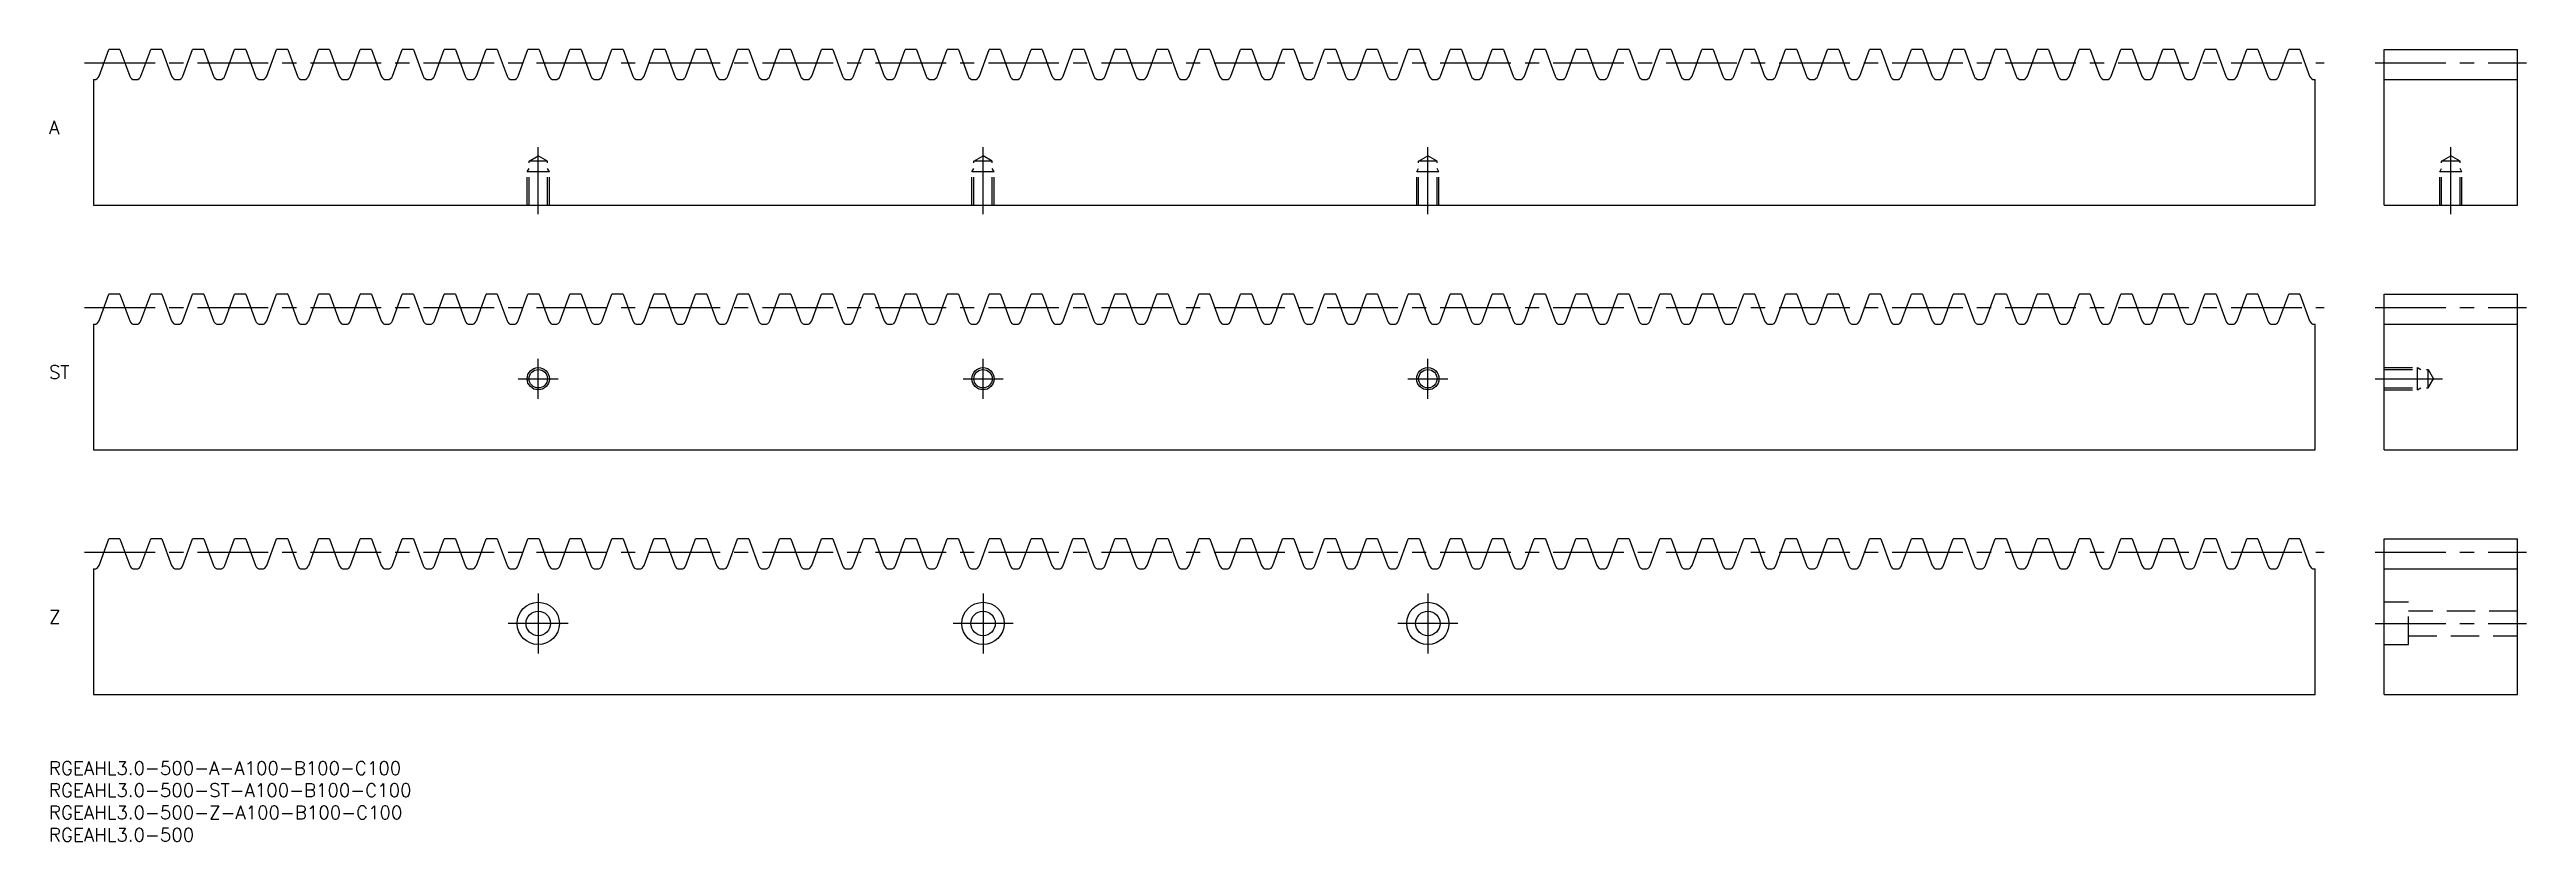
# Model space of a CAD drawing. Extents: x 0 to 557, y -18 to 160.
import ezdxf

# ---------------------------------------------------------------- set-up
doc = ezdxf.new("R2010")
doc.units = 0
doc.header["$LTSCALE"] = 0.5
doc.linetypes.add('CENTER', pattern=[50.8, 31.75, -6.35, 6.35, -6.35])
doc.linetypes.add('DASHED', pattern=[19.05, 12.7, -6.35])
for name, color, linetype in [('MSM_CENTER', 1, 'CENTER'), ('MSM_CONTINUOUS', 7, 'CONTINUOUS'), ('MSM_DASHED', 4, 'DASHED'), ('MSM_NARROW', 5, 'CONTINUOUS'), ('MSM_PART_NUMBER', 7, 'CONTINUOUS')]:
    doc.layers.add(name, color=color, linetype=linetype)
doc.styles.get("Standard").update_dxf_attribs({"font": 'txt.shx', "height": 3, "bigfont": 'bigfont.shx'})

msp = doc.modelspace()

# ---------------------------------------------------------------- linework, layer by layer
at = {"layer": 'MSM_CENTER'}
for p, q in [((8, 157), (511.51, 157)), ((523, 157), (557, 157)), ((110, 123), (110, 138.09)), ((210, 123), (210, 138.09)), ((310, 123), (310, 138.09)), ((540, 123), (540, 138.09)), ((8, 102), (511.51, 102)), ((523, 102), (557, 102)), ((110, 81.5), (110, 90.5)), ((210, 81.5), (210, 90.5)), ((310, 81.5), (310, 90.5)), ((105.5, 86), (114.5, 86)), ((205.5, 86), (214.5, 86)), ((305.5, 86), (314.5, 86)), ((523, 86), (538.09, 86)), ((8, 47), (511.51, 47)), ((523, 47), (557, 47)), ((110, 37.75), (110, 24.25)), ((210, 37.75), (210, 24.25)), ((310, 37.75), (310, 24.25)), ((116.75, 31), (103.25, 31)), ((216.75, 31), (203.25, 31)), ((316.75, 31), (303.25, 31)), ((523, 31), (557, 31))]:
    msp.add_line(p, q, dxfattribs=at)
at = {"layer": 'MSM_CONTINUOUS'}
for p, q in [((11.26, 154), (13.45, 160)), ((15.97, 160), (13.45, 160)), ((15.97, 160), (18.16, 154)), ((20.69, 154), (22.87, 160)), ((25.4, 160), (22.87, 160)), ((25.4, 160), (27.58, 154)), ((30.11, 154), (32.3, 160)), ((34.82, 160), (32.3, 160)), ((34.82, 160), (37.01, 154)), ((39.54, 154), (41.72, 160)), ((44.25, 160), (41.72, 160)), ((44.25, 160), (46.43, 154)), ((48.96, 154), (51.15, 160)), ((53.67, 160), (51.15, 160)), ((53.67, 160), (55.86, 154)), ((58.39, 154), (60.57, 160)), ((63.1, 160), (60.57, 160)), ((63.1, 160), (65.28, 154)), ((67.81, 154), (69.99, 160)), ((72.52, 160), (69.99, 160)), ((72.52, 160), (74.71, 154)), ((77.24, 154), (79.42, 160)), ((81.95, 160), (79.42, 160)), ((81.95, 160), (84.13, 154)), ((86.66, 154), (88.84, 160)), ((91.37, 160), (88.84, 160)), ((91.37, 160), (93.56, 154)), ((96.09, 154), (98.27, 160)), ((100.8, 160), (98.27, 160)), ((100.8, 160), (102.98, 154)), ((105.51, 154), (107.69, 160)), ((110.22, 160), (107.69, 160)), ((110.22, 160), (112.41, 154)), ((114.93, 154), (117.12, 160)), ((119.65, 160), (117.12, 160)), ((119.65, 160), (121.83, 154)), ((124.36, 154), (126.54, 160)), ((129.07, 160), (126.54, 160)), ((129.07, 160), (131.26, 154)), ((133.78, 154), (135.97, 160)), ((138.5, 160), (135.97, 160)), ((138.5, 160), (140.68, 154)), ((143.21, 154), (145.39, 160)), ((147.92, 160), (145.39, 160)), ((147.92, 160), (150.11, 154)), ((152.63, 154), (154.82, 160)), ((157.35, 160), (154.82, 160)), ((157.35, 160), (159.53, 154)), ((162.06, 154), (164.24, 160)), ((166.77, 160), (164.24, 160)), ((166.77, 160), (168.96, 154)), ((171.48, 154), (173.67, 160)), ((176.2, 160), (173.67, 160)), ((176.2, 160), (178.38, 154)), ((180.91, 154), (183.09, 160)), ((185.62, 160), (183.09, 160)), ((185.62, 160), (187.8, 154)), ((190.33, 154), (192.52, 160)), ((195.05, 160), (192.52, 160)), ((195.05, 160), (197.23, 154)), ((199.76, 154), (201.94, 160)), ((204.47, 160), (201.94, 160)), ((204.47, 160), (206.65, 154)), ((209.18, 154), (211.37, 160)), ((213.9, 160), (211.37, 160)), ((213.9, 160), (216.08, 154)), ((218.61, 154), (220.79, 160)), ((223.32, 160), (220.79, 160)), ((223.32, 160), (225.5, 154)), ((228.03, 154), (230.22, 160)), ((232.74, 160), (230.22, 160)), ((232.74, 160), (234.93, 154)), ((237.46, 154), (239.64, 160)), ((242.17, 160), (239.64, 160)), ((242.17, 160), (244.35, 154)), ((246.88, 154), (249.07, 160)), ((251.59, 160), (249.07, 160)), ((251.59, 160), (253.78, 154)), ((256.31, 154), (258.49, 160)), ((261.02, 160), (258.49, 160)), ((261.02, 160), (263.2, 154)), ((265.73, 154), (267.92, 160)), ((270.44, 160), (267.92, 160)), ((270.44, 160), (272.63, 154)), ((275.16, 154), (277.34, 160)), ((279.87, 160), (277.34, 160)), ((279.87, 160), (282.05, 154)), ((284.58, 154), (286.77, 160)), ((289.29, 160), (286.77, 160)), ((289.29, 160), (291.48, 154)), ((294.01, 154), (296.19, 160)), ((298.72, 160), (296.19, 160)), ((298.72, 160), (300.9, 154)), ((303.43, 154), (305.61, 160)), ((308.14, 160), (305.61, 160)), ((308.14, 160), (310.33, 154)), ((312.86, 154), (315.04, 160)), ((317.57, 160), (315.04, 160)), ((317.57, 160), (319.75, 154)), ((322.28, 154), (324.46, 160)), ((326.99, 160), (324.46, 160)), ((326.99, 160), (329.18, 154)), ((331.71, 154), (333.89, 160)), ((336.42, 160), (333.89, 160)), ((336.42, 160), (338.6, 154)), ((341.13, 154), (343.31, 160)), ((345.84, 160), (343.31, 160)), ((345.84, 160), (348.03, 154)), ((350.55, 154), (352.74, 160)), ((355.27, 160), (352.74, 160)), ((355.27, 160), (357.45, 154)), ((359.98, 154), (362.16, 160)), ((364.69, 160), (362.16, 160)), ((364.69, 160), (366.88, 154)), ((369.4, 154), (371.59, 160)), ((374.12, 160), (371.59, 160)), ((374.12, 160), (376.3, 154)), ((378.83, 154), (381.01, 160)), ((383.54, 160), (381.01, 160)), ((383.54, 160), (385.73, 154)), ((388.25, 154), (390.44, 160)), ((392.97, 160), (390.44, 160)), ((392.97, 160), (395.15, 154)), ((397.68, 154), (399.86, 160)), ((402.39, 160), (399.86, 160)), ((402.39, 160), (404.58, 154)), ((407.1, 154), (409.29, 160)), ((411.82, 160), (409.29, 160)), ((411.82, 160), (414, 154)), ((416.53, 154), (418.71, 160)), ((421.24, 160), (418.71, 160)), ((421.24, 160), (423.42, 154)), ((425.95, 154), (428.14, 160)), ((430.67, 160), (428.14, 160)), ((430.67, 160), (432.85, 154)), ((435.38, 154), (437.56, 160)), ((440.09, 160), (437.56, 160)), ((440.09, 160), (442.27, 154)), ((444.8, 154), (446.99, 160)), ((449.52, 160), (446.99, 160)), ((449.52, 160), (451.7, 154)), ((454.23, 154), (456.41, 160)), ((458.94, 160), (456.41, 160)), ((458.94, 160), (461.12, 154)), ((463.65, 154), (465.84, 160)), ((468.36, 160), (465.84, 160)), ((468.36, 160), (470.55, 154)), ((473.08, 154), (475.26, 160)), ((477.79, 160), (475.26, 160)), ((477.79, 160), (479.97, 154)), ((482.5, 154), (484.69, 160)), ((487.21, 160), (484.69, 160)), ((487.21, 160), (489.4, 154)), ((491.93, 154), (494.11, 160)), ((496.64, 160), (494.11, 160)), ((496.64, 160), (498.82, 154)), ((501.35, 154), (503.54, 160)), ((506.06, 160), (503.54, 160)), ((506.06, 160), (508.25, 154)), ((525, 160), (555, 160)), ((525, 125), (525, 160)), ((555, 125), (555, 160)), ((10, 153.25), (10.19, 153.25)), ((10, 153.25), (10, 125)), ((19.23, 153.25), (19.62, 153.25)), ((28.65, 153.25), (29.04, 153.25)), ((38.08, 153.25), (38.47, 153.25)), ((47.5, 153.25), (47.89, 153.25)), ((56.93, 153.25), (57.31, 153.25)), ((66.35, 153.25), (66.74, 153.25)), ((75.78, 153.25), (76.16, 153.25)), ((85.2, 153.25), (85.59, 153.25)), ((94.63, 153.25), (95.01, 153.25)), ((104.05, 153.25), (104.44, 153.25)), ((113.48, 153.25), (113.86, 153.25)), ((122.9, 153.25), (123.29, 153.25)), ((132.33, 153.25), (132.71, 153.25)), ((141.75, 153.25), (142.14, 153.25)), ((151.18, 153.25), (151.56, 153.25)), ((160.6, 153.25), (160.99, 153.25)), ((170.03, 153.25), (170.41, 153.25)), ((179.45, 153.25), (179.84, 153.25)), ((188.88, 153.25), (189.26, 153.25)), ((198.3, 153.25), (198.69, 153.25)), ((207.73, 153.25), (208.11, 153.25)), ((217.15, 153.25), (217.54, 153.25)), ((226.58, 153.25), (226.96, 153.25)), ((236, 153.25), (236.39, 153.25)), ((245.42, 153.25), (245.81, 153.25)), ((254.85, 153.25), (255.24, 153.25)), ((264.27, 153.25), (264.66, 153.25)), ((273.7, 153.25), (274.09, 153.25)), ((283.12, 153.25), (283.51, 153.25)), ((292.55, 153.25), (292.93, 153.25)), ((301.97, 153.25), (302.36, 153.25)), ((311.4, 153.25), (311.78, 153.25)), ((320.82, 153.25), (321.21, 153.25)), ((330.25, 153.25), (330.63, 153.25)), ((339.67, 153.25), (340.06, 153.25)), ((349.1, 153.25), (349.48, 153.25)), ((358.52, 153.25), (358.91, 153.25)), ((367.95, 153.25), (368.33, 153.25)), ((377.37, 153.25), (377.76, 153.25)), ((386.8, 153.25), (387.18, 153.25)), ((396.22, 153.25), (396.61, 153.25)), ((405.65, 153.25), (406.03, 153.25)), ((415.07, 153.25), (415.46, 153.25)), ((424.5, 153.25), (424.88, 153.25)), ((433.92, 153.25), (434.31, 153.25)), ((443.35, 153.25), (443.73, 153.25)), ((452.77, 153.25), (453.16, 153.25)), ((462.2, 153.25), (462.58, 153.25)), ((471.62, 153.25), (472.01, 153.25)), ((481.04, 153.25), (481.43, 153.25)), ((490.47, 153.25), (490.86, 153.25)), ((499.89, 153.25), (500.28, 153.25)), ((509.32, 153.25), (509.51, 153.25)), ((509.51, 125), (509.51, 153.25)), ((525, 153.25), (555, 153.25)), ((10, 125), (509.51, 125)), ((525, 125), (555, 125)), ((11.26, 99), (13.45, 105)), ((15.97, 105), (13.45, 105)), ((15.97, 105), (18.16, 99)), ((20.69, 99), (22.87, 105)), ((25.4, 105), (22.87, 105)), ((25.4, 105), (27.58, 99)), ((30.11, 99), (32.3, 105)), ((34.82, 105), (32.3, 105)), ((34.82, 105), (37.01, 99)), ((39.54, 99), (41.72, 105)), ((44.25, 105), (41.72, 105)), ((44.25, 105), (46.43, 99)), ((48.96, 99), (51.15, 105)), ((53.67, 105), (51.15, 105)), ((53.67, 105), (55.86, 99)), ((58.39, 99), (60.57, 105)), ((63.1, 105), (60.57, 105)), ((63.1, 105), (65.28, 99)), ((67.81, 99), (69.99, 105)), ((72.52, 105), (69.99, 105)), ((72.52, 105), (74.71, 99)), ((77.24, 99), (79.42, 105)), ((81.95, 105), (79.42, 105)), ((81.95, 105), (84.13, 99)), ((86.66, 99), (88.84, 105)), ((91.37, 105), (88.84, 105)), ((91.37, 105), (93.56, 99)), ((96.09, 99), (98.27, 105)), ((100.8, 105), (98.27, 105)), ((100.8, 105), (102.98, 99)), ((105.51, 99), (107.69, 105)), ((110.22, 105), (107.69, 105)), ((110.22, 105), (112.41, 99)), ((114.93, 99), (117.12, 105)), ((119.65, 105), (117.12, 105)), ((119.65, 105), (121.83, 99)), ((124.36, 99), (126.54, 105)), ((129.07, 105), (126.54, 105)), ((129.07, 105), (131.26, 99)), ((133.78, 99), (135.97, 105)), ((138.5, 105), (135.97, 105)), ((138.5, 105), (140.68, 99)), ((143.21, 99), (145.39, 105)), ((147.92, 105), (145.39, 105)), ((147.92, 105), (150.11, 99)), ((152.63, 99), (154.82, 105)), ((157.35, 105), (154.82, 105)), ((157.35, 105), (159.53, 99)), ((162.06, 99), (164.24, 105)), ((166.77, 105), (164.24, 105)), ((166.77, 105), (168.96, 99)), ((171.48, 99), (173.67, 105)), ((176.2, 105), (173.67, 105)), ((176.2, 105), (178.38, 99)), ((180.91, 99), (183.09, 105)), ((185.62, 105), (183.09, 105)), ((185.62, 105), (187.8, 99)), ((190.33, 99), (192.52, 105)), ((195.05, 105), (192.52, 105)), ((195.05, 105), (197.23, 99)), ((199.76, 99), (201.94, 105)), ((204.47, 105), (201.94, 105)), ((204.47, 105), (206.65, 99)), ((209.18, 99), (211.37, 105)), ((213.9, 105), (211.37, 105)), ((213.9, 105), (216.08, 99)), ((218.61, 99), (220.79, 105)), ((223.32, 105), (220.79, 105)), ((223.32, 105), (225.5, 99)), ((228.03, 99), (230.22, 105)), ((232.74, 105), (230.22, 105)), ((232.74, 105), (234.93, 99)), ((237.46, 99), (239.64, 105)), ((242.17, 105), (239.64, 105)), ((242.17, 105), (244.35, 99)), ((246.88, 99), (249.07, 105)), ((251.59, 105), (249.07, 105)), ((251.59, 105), (253.78, 99)), ((256.31, 99), (258.49, 105)), ((261.02, 105), (258.49, 105)), ((261.02, 105), (263.2, 99)), ((265.73, 99), (267.92, 105)), ((270.44, 105), (267.92, 105)), ((270.44, 105), (272.63, 99)), ((275.16, 99), (277.34, 105)), ((279.87, 105), (277.34, 105)), ((279.87, 105), (282.05, 99)), ((284.58, 99), (286.77, 105)), ((289.29, 105), (286.77, 105)), ((289.29, 105), (291.48, 99)), ((294.01, 99), (296.19, 105)), ((298.72, 105), (296.19, 105)), ((298.72, 105), (300.9, 99)), ((303.43, 99), (305.61, 105)), ((308.14, 105), (305.61, 105)), ((308.14, 105), (310.33, 99)), ((312.86, 99), (315.04, 105)), ((317.57, 105), (315.04, 105)), ((317.57, 105), (319.75, 99)), ((322.28, 99), (324.46, 105)), ((326.99, 105), (324.46, 105)), ((326.99, 105), (329.18, 99)), ((331.71, 99), (333.89, 105)), ((336.42, 105), (333.89, 105)), ((336.42, 105), (338.6, 99)), ((341.13, 99), (343.31, 105)), ((345.84, 105), (343.31, 105)), ((345.84, 105), (348.03, 99)), ((350.55, 99), (352.74, 105)), ((355.27, 105), (352.74, 105)), ((355.27, 105), (357.45, 99)), ((359.98, 99), (362.16, 105)), ((364.69, 105), (362.16, 105)), ((364.69, 105), (366.88, 99)), ((369.4, 99), (371.59, 105)), ((374.12, 105), (371.59, 105)), ((374.12, 105), (376.3, 99)), ((378.83, 99), (381.01, 105)), ((383.54, 105), (381.01, 105)), ((383.54, 105), (385.73, 99)), ((388.25, 99), (390.44, 105)), ((392.97, 105), (390.44, 105)), ((392.97, 105), (395.15, 99)), ((397.68, 99), (399.86, 105)), ((402.39, 105), (399.86, 105)), ((402.39, 105), (404.58, 99)), ((407.1, 99), (409.29, 105)), ((411.82, 105), (409.29, 105)), ((411.82, 105), (414, 99)), ((416.53, 99), (418.71, 105)), ((421.24, 105), (418.71, 105)), ((421.24, 105), (423.42, 99)), ((425.95, 99), (428.14, 105)), ((430.67, 105), (428.14, 105)), ((430.67, 105), (432.85, 99)), ((435.38, 99), (437.56, 105)), ((440.09, 105), (437.56, 105)), ((440.09, 105), (442.27, 99)), ((444.8, 99), (446.99, 105)), ((449.52, 105), (446.99, 105)), ((449.52, 105), (451.7, 99)), ((454.23, 99), (456.41, 105)), ((458.94, 105), (456.41, 105)), ((458.94, 105), (461.12, 99)), ((463.65, 99), (465.84, 105)), ((468.36, 105), (465.84, 105)), ((468.36, 105), (470.55, 99)), ((473.08, 99), (475.26, 105)), ((477.79, 105), (475.26, 105)), ((477.79, 105), (479.97, 99)), ((482.5, 99), (484.69, 105)), ((487.21, 105), (484.69, 105)), ((487.21, 105), (489.4, 99)), ((491.93, 99), (494.11, 105)), ((496.64, 105), (494.11, 105)), ((496.64, 105), (498.82, 99)), ((501.35, 99), (503.54, 105)), ((506.06, 105), (503.54, 105)), ((506.06, 105), (508.25, 99)), ((525, 105), (555, 105)), ((525, 70), (525, 105)), ((555, 70), (555, 105)), ((10, 98.25), (10.19, 98.25)), ((10, 98.25), (10, 70)), ((19.23, 98.25), (19.62, 98.25)), ((28.65, 98.25), (29.04, 98.25)), ((38.08, 98.25), (38.47, 98.25)), ((47.5, 98.25), (47.89, 98.25)), ((56.93, 98.25), (57.31, 98.25)), ((66.35, 98.25), (66.74, 98.25)), ((75.78, 98.25), (76.16, 98.25)), ((85.2, 98.25), (85.59, 98.25)), ((94.63, 98.25), (95.01, 98.25)), ((104.05, 98.25), (104.44, 98.25)), ((113.48, 98.25), (113.86, 98.25)), ((122.9, 98.25), (123.29, 98.25)), ((132.33, 98.25), (132.71, 98.25)), ((141.75, 98.25), (142.14, 98.25)), ((151.18, 98.25), (151.56, 98.25)), ((160.6, 98.25), (160.99, 98.25)), ((170.03, 98.25), (170.41, 98.25)), ((179.45, 98.25), (179.84, 98.25)), ((188.88, 98.25), (189.26, 98.25)), ((198.3, 98.25), (198.69, 98.25)), ((207.73, 98.25), (208.11, 98.25)), ((217.15, 98.25), (217.54, 98.25)), ((226.58, 98.25), (226.96, 98.25)), ((236, 98.25), (236.39, 98.25)), ((245.42, 98.25), (245.81, 98.25)), ((254.85, 98.25), (255.24, 98.25)), ((264.27, 98.25), (264.66, 98.25)), ((273.7, 98.25), (274.09, 98.25)), ((283.12, 98.25), (283.51, 98.25)), ((292.55, 98.25), (292.93, 98.25)), ((301.97, 98.25), (302.36, 98.25)), ((311.4, 98.25), (311.78, 98.25)), ((320.82, 98.25), (321.21, 98.25)), ((330.25, 98.25), (330.63, 98.25)), ((339.67, 98.25), (340.06, 98.25)), ((349.1, 98.25), (349.48, 98.25)), ((358.52, 98.25), (358.91, 98.25)), ((367.95, 98.25), (368.33, 98.25)), ((377.37, 98.25), (377.76, 98.25)), ((386.8, 98.25), (387.18, 98.25)), ((396.22, 98.25), (396.61, 98.25)), ((405.65, 98.25), (406.03, 98.25)), ((415.07, 98.25), (415.46, 98.25)), ((424.5, 98.25), (424.88, 98.25)), ((433.92, 98.25), (434.31, 98.25)), ((443.35, 98.25), (443.73, 98.25)), ((452.77, 98.25), (453.16, 98.25)), ((462.2, 98.25), (462.58, 98.25)), ((471.62, 98.25), (472.01, 98.25)), ((481.04, 98.25), (481.43, 98.25)), ((490.47, 98.25), (490.86, 98.25)), ((499.89, 98.25), (500.28, 98.25)), ((509.32, 98.25), (509.51, 98.25)), ((509.51, 70), (509.51, 98.25)), ((525, 98.25), (555, 98.25)), ((10, 70), (509.51, 70)), ((525, 70), (555, 70)), ((11.26, 44), (13.45, 50)), ((15.97, 50), (13.45, 50)), ((15.97, 50), (18.16, 44)), ((20.69, 44), (22.87, 50)), ((25.4, 50), (22.87, 50)), ((25.4, 50), (27.58, 44)), ((30.11, 44), (32.3, 50)), ((34.82, 50), (32.3, 50)), ((34.82, 50), (37.01, 44)), ((39.54, 44), (41.72, 50)), ((44.25, 50), (41.72, 50)), ((44.25, 50), (46.43, 44)), ((48.96, 44), (51.15, 50)), ((53.67, 50), (51.15, 50)), ((53.67, 50), (55.86, 44)), ((58.39, 44), (60.57, 50)), ((63.1, 50), (60.57, 50)), ((63.1, 50), (65.28, 44)), ((67.81, 44), (69.99, 50)), ((72.52, 50), (69.99, 50)), ((72.52, 50), (74.71, 44)), ((77.24, 44), (79.42, 50)), ((81.95, 50), (79.42, 50)), ((81.95, 50), (84.13, 44)), ((86.66, 44), (88.84, 50)), ((91.37, 50), (88.84, 50)), ((91.37, 50), (93.56, 44)), ((96.09, 44), (98.27, 50)), ((100.8, 50), (98.27, 50)), ((100.8, 50), (102.98, 44)), ((105.51, 44), (107.69, 50)), ((110.22, 50), (107.69, 50)), ((110.22, 50), (112.41, 44)), ((114.93, 44), (117.12, 50)), ((119.65, 50), (117.12, 50)), ((119.65, 50), (121.83, 44)), ((124.36, 44), (126.54, 50)), ((129.07, 50), (126.54, 50)), ((129.07, 50), (131.26, 44)), ((133.78, 44), (135.97, 50)), ((138.5, 50), (135.97, 50)), ((138.5, 50), (140.68, 44)), ((143.21, 44), (145.39, 50)), ((147.92, 50), (145.39, 50)), ((147.92, 50), (150.11, 44)), ((152.63, 44), (154.82, 50)), ((157.35, 50), (154.82, 50)), ((157.35, 50), (159.53, 44)), ((162.06, 44), (164.24, 50)), ((166.77, 50), (164.24, 50)), ((166.77, 50), (168.96, 44)), ((171.48, 44), (173.67, 50)), ((176.2, 50), (173.67, 50)), ((176.2, 50), (178.38, 44)), ((180.91, 44), (183.09, 50)), ((185.62, 50), (183.09, 50)), ((185.62, 50), (187.8, 44)), ((190.33, 44), (192.52, 50)), ((195.05, 50), (192.52, 50)), ((195.05, 50), (197.23, 44)), ((199.76, 44), (201.94, 50)), ((204.47, 50), (201.94, 50)), ((204.47, 50), (206.65, 44)), ((209.18, 44), (211.37, 50)), ((213.9, 50), (211.37, 50)), ((213.9, 50), (216.08, 44)), ((218.61, 44), (220.79, 50)), ((223.32, 50), (220.79, 50)), ((223.32, 50), (225.5, 44)), ((228.03, 44), (230.22, 50)), ((232.74, 50), (230.22, 50)), ((232.74, 50), (234.93, 44)), ((237.46, 44), (239.64, 50)), ((242.17, 50), (239.64, 50)), ((242.17, 50), (244.35, 44)), ((246.88, 44), (249.07, 50)), ((251.59, 50), (249.07, 50)), ((251.59, 50), (253.78, 44)), ((256.31, 44), (258.49, 50)), ((261.02, 50), (258.49, 50)), ((261.02, 50), (263.2, 44)), ((265.73, 44), (267.92, 50)), ((270.44, 50), (267.92, 50)), ((270.44, 50), (272.63, 44)), ((275.16, 44), (277.34, 50)), ((279.87, 50), (277.34, 50)), ((279.87, 50), (282.05, 44)), ((284.58, 44), (286.77, 50)), ((289.29, 50), (286.77, 50)), ((289.29, 50), (291.48, 44)), ((294.01, 44), (296.19, 50)), ((298.72, 50), (296.19, 50)), ((298.72, 50), (300.9, 44)), ((303.43, 44), (305.61, 50)), ((308.14, 50), (305.61, 50)), ((308.14, 50), (310.33, 44)), ((312.86, 44), (315.04, 50)), ((317.57, 50), (315.04, 50)), ((317.57, 50), (319.75, 44)), ((322.28, 44), (324.46, 50)), ((326.99, 50), (324.46, 50)), ((326.99, 50), (329.18, 44)), ((331.71, 44), (333.89, 50)), ((336.42, 50), (333.89, 50)), ((336.42, 50), (338.6, 44)), ((341.13, 44), (343.31, 50)), ((345.84, 50), (343.31, 50)), ((345.84, 50), (348.03, 44)), ((350.55, 44), (352.74, 50)), ((355.27, 50), (352.74, 50)), ((355.27, 50), (357.45, 44)), ((359.98, 44), (362.16, 50)), ((364.69, 50), (362.16, 50)), ((364.69, 50), (366.88, 44)), ((369.4, 44), (371.59, 50)), ((374.12, 50), (371.59, 50)), ((374.12, 50), (376.3, 44)), ((378.83, 44), (381.01, 50)), ((383.54, 50), (381.01, 50)), ((383.54, 50), (385.73, 44)), ((388.25, 44), (390.44, 50)), ((392.97, 50), (390.44, 50)), ((392.97, 50), (395.15, 44)), ((397.68, 44), (399.86, 50)), ((402.39, 50), (399.86, 50)), ((402.39, 50), (404.58, 44)), ((407.1, 44), (409.29, 50)), ((411.82, 50), (409.29, 50)), ((411.82, 50), (414, 44)), ((416.53, 44), (418.71, 50)), ((421.24, 50), (418.71, 50)), ((421.24, 50), (423.42, 44)), ((425.95, 44), (428.14, 50)), ((430.67, 50), (428.14, 50)), ((430.67, 50), (432.85, 44)), ((435.38, 44), (437.56, 50)), ((440.09, 50), (437.56, 50)), ((440.09, 50), (442.27, 44)), ((444.8, 44), (446.99, 50)), ((449.52, 50), (446.99, 50)), ((449.52, 50), (451.7, 44)), ((454.23, 44), (456.41, 50)), ((458.94, 50), (456.41, 50)), ((458.94, 50), (461.12, 44)), ((463.65, 44), (465.84, 50)), ((468.36, 50), (465.84, 50)), ((468.36, 50), (470.55, 44)), ((473.08, 44), (475.26, 50)), ((477.79, 50), (475.26, 50)), ((477.79, 50), (479.97, 44)), ((482.5, 44), (484.69, 50)), ((487.21, 50), (484.69, 50)), ((487.21, 50), (489.4, 44)), ((491.93, 44), (494.11, 50)), ((496.64, 50), (494.11, 50)), ((496.64, 50), (498.82, 44)), ((501.35, 44), (503.54, 50)), ((506.06, 50), (503.54, 50)), ((506.06, 50), (508.25, 44)), ((525, 50), (555, 50)), ((525, 15), (525, 50)), ((555, 15), (555, 50)), ((10, 43.25), (10.19, 43.25)), ((10, 43.25), (10, 15)), ((19.23, 43.25), (19.62, 43.25)), ((28.65, 43.25), (29.04, 43.25)), ((38.08, 43.25), (38.47, 43.25)), ((47.5, 43.25), (47.89, 43.25)), ((56.93, 43.25), (57.31, 43.25)), ((66.35, 43.25), (66.74, 43.25)), ((75.78, 43.25), (76.16, 43.25)), ((85.2, 43.25), (85.59, 43.25)), ((94.63, 43.25), (95.01, 43.25)), ((104.05, 43.25), (104.44, 43.25)), ((113.48, 43.25), (113.86, 43.25)), ((122.9, 43.25), (123.29, 43.25)), ((132.33, 43.25), (132.71, 43.25)), ((141.75, 43.25), (142.14, 43.25)), ((151.18, 43.25), (151.56, 43.25)), ((160.6, 43.25), (160.99, 43.25)), ((170.03, 43.25), (170.41, 43.25)), ((179.45, 43.25), (179.84, 43.25)), ((188.88, 43.25), (189.26, 43.25)), ((198.3, 43.25), (198.69, 43.25)), ((207.73, 43.25), (208.11, 43.25)), ((217.15, 43.25), (217.54, 43.25)), ((226.58, 43.25), (226.96, 43.25)), ((236, 43.25), (236.39, 43.25)), ((245.42, 43.25), (245.81, 43.25)), ((254.85, 43.25), (255.24, 43.25)), ((264.27, 43.25), (264.66, 43.25)), ((273.7, 43.25), (274.09, 43.25)), ((283.12, 43.25), (283.51, 43.25)), ((292.55, 43.25), (292.93, 43.25)), ((301.97, 43.25), (302.36, 43.25)), ((311.4, 43.25), (311.78, 43.25)), ((320.82, 43.25), (321.21, 43.25)), ((330.25, 43.25), (330.63, 43.25)), ((339.67, 43.25), (340.06, 43.25)), ((349.1, 43.25), (349.48, 43.25)), ((358.52, 43.25), (358.91, 43.25)), ((367.95, 43.25), (368.33, 43.25)), ((377.37, 43.25), (377.76, 43.25)), ((386.8, 43.25), (387.18, 43.25)), ((396.22, 43.25), (396.61, 43.25)), ((405.65, 43.25), (406.03, 43.25)), ((415.07, 43.25), (415.46, 43.25)), ((424.5, 43.25), (424.88, 43.25)), ((433.92, 43.25), (434.31, 43.25)), ((443.35, 43.25), (443.73, 43.25)), ((452.77, 43.25), (453.16, 43.25)), ((462.2, 43.25), (462.58, 43.25)), ((471.62, 43.25), (472.01, 43.25)), ((481.04, 43.25), (481.43, 43.25)), ((490.47, 43.25), (490.86, 43.25)), ((499.89, 43.25), (500.28, 43.25)), ((509.32, 43.25), (509.51, 43.25)), ((509.51, 15), (509.51, 43.25)), ((525, 43.25), (555, 43.25)), ((10, 15), (509.51, 15)), ((525, 15), (555, 15))]:
    msp.add_line(p, q, dxfattribs=at)
for centre, radius in [((110, 86), 2.07), ((210, 86), 2.07), ((310, 86), 2.07), ((110, 31), 4.75), ((110, 31), 2.75), ((210, 31), 4.75), ((210, 31), 2.75), ((310, 31), 4.75), ((310, 31), 2.75)]:
    msp.add_circle(centre, radius, dxfattribs=at)
for centre, start, end in [((10.19, 154.39), 270, 340), ((19.23, 154.39), 200, 270), ((19.62, 154.39), 270, 340), ((28.65, 154.39), 200, 270), ((29.04, 154.39), 270, 340), ((38.08, 154.39), 200, 270), ((38.47, 154.39), 270, 340), ((47.5, 154.39), 200, 270), ((47.89, 154.39), 270, 340), ((56.93, 154.39), 200, 270), ((57.31, 154.39), 270, 340), ((66.35, 154.39), 200, 270), ((66.74, 154.39), 270, 340), ((75.78, 154.39), 200, 270), ((76.16, 154.39), 270, 340), ((85.2, 154.39), 200, 270), ((85.59, 154.39), 270, 340), ((94.63, 154.39), 200, 270), ((95.01, 154.39), 270, 340), ((104.05, 154.39), 200, 270), ((104.44, 154.39), 270, 340), ((113.48, 154.39), 200, 270), ((113.86, 154.39), 270, 340), ((122.9, 154.39), 200, 270), ((123.29, 154.39), 270, 340), ((132.33, 154.39), 200, 270), ((132.71, 154.39), 270, 340), ((141.75, 154.39), 200, 270), ((142.14, 154.39), 270, 340), ((151.18, 154.39), 200, 270), ((151.56, 154.39), 270, 340), ((160.6, 154.39), 200, 270), ((160.99, 154.39), 270, 340), ((170.03, 154.39), 200, 270), ((170.41, 154.39), 270, 340), ((179.45, 154.39), 200, 270), ((179.84, 154.39), 270, 340), ((188.88, 154.39), 200, 270), ((189.26, 154.39), 270, 340), ((198.3, 154.39), 200, 270), ((198.69, 154.39), 270, 340), ((207.73, 154.39), 200, 270), ((208.11, 154.39), 270, 340), ((217.15, 154.39), 200, 270), ((217.54, 154.39), 270, 340), ((226.58, 154.39), 200, 270), ((226.96, 154.39), 270, 340), ((236, 154.39), 200, 270), ((236.39, 154.39), 270, 340), ((245.42, 154.39), 200, 270), ((245.81, 154.39), 270, 340), ((254.85, 154.39), 200, 270), ((255.24, 154.39), 270, 340), ((264.27, 154.39), 200, 270), ((264.66, 154.39), 270, 340), ((273.7, 154.39), 200, 270), ((274.09, 154.39), 270, 340), ((283.12, 154.39), 200, 270), ((283.51, 154.39), 270, 340), ((292.55, 154.39), 200, 270), ((292.93, 154.39), 270, 340), ((301.97, 154.39), 200, 270), ((302.36, 154.39), 270, 340), ((311.4, 154.39), 200, 270), ((311.78, 154.39), 270, 340), ((320.82, 154.39), 200, 270), ((321.21, 154.39), 270, 340), ((330.25, 154.39), 200, 270), ((330.63, 154.39), 270, 340), ((339.67, 154.39), 200, 270), ((340.06, 154.39), 270, 340), ((349.1, 154.39), 200, 270), ((349.48, 154.39), 270, 340), ((358.52, 154.39), 200, 270), ((358.91, 154.39), 270, 340), ((367.95, 154.39), 200, 270), ((368.33, 154.39), 270, 340), ((377.37, 154.39), 200, 270), ((377.76, 154.39), 270, 340), ((386.8, 154.39), 200, 270), ((387.18, 154.39), 270, 340), ((396.22, 154.39), 200, 270), ((396.61, 154.39), 270, 340), ((405.65, 154.39), 200, 270), ((406.03, 154.39), 270, 340), ((415.07, 154.39), 200, 270), ((415.46, 154.39), 270, 340), ((424.5, 154.39), 200, 270), ((424.88, 154.39), 270, 340), ((433.92, 154.39), 200, 270), ((434.31, 154.39), 270, 340), ((443.35, 154.39), 200, 270), ((443.73, 154.39), 270, 340), ((452.77, 154.39), 200, 270), ((453.16, 154.39), 270, 340), ((462.2, 154.39), 200, 270), ((462.58, 154.39), 270, 340), ((471.62, 154.39), 200, 270), ((472.01, 154.39), 270, 340), ((481.04, 154.39), 200, 270), ((481.43, 154.39), 270, 340), ((490.47, 154.39), 200, 270), ((490.86, 154.39), 270, 340), ((499.89, 154.39), 200, 270), ((500.28, 154.39), 270, 340), ((509.32, 154.39), 200, 270), ((10.19, 99.39), 270, 340), ((19.23, 99.39), 200, 270), ((19.62, 99.39), 270, 340), ((28.65, 99.39), 200, 270), ((29.04, 99.39), 270, 340), ((38.08, 99.39), 200, 270), ((38.47, 99.39), 270, 340), ((47.5, 99.39), 200, 270), ((47.89, 99.39), 270, 340), ((56.93, 99.39), 200, 270), ((57.31, 99.39), 270, 340), ((66.35, 99.39), 200, 270), ((66.74, 99.39), 270, 340), ((75.78, 99.39), 200, 270), ((76.16, 99.39), 270, 340), ((85.2, 99.39), 200, 270), ((85.59, 99.39), 270, 340), ((94.63, 99.39), 200, 270), ((95.01, 99.39), 270, 340), ((104.05, 99.39), 200, 270), ((104.44, 99.39), 270, 340), ((113.48, 99.39), 200, 270), ((113.86, 99.39), 270, 340), ((122.9, 99.39), 200, 270), ((123.29, 99.39), 270, 340), ((132.33, 99.39), 200, 270), ((132.71, 99.39), 270, 340), ((141.75, 99.39), 200, 270), ((142.14, 99.39), 270, 340), ((151.18, 99.39), 200, 270), ((151.56, 99.39), 270, 340), ((160.6, 99.39), 200, 270), ((160.99, 99.39), 270, 340), ((170.03, 99.39), 200, 270), ((170.41, 99.39), 270, 340), ((179.45, 99.39), 200, 270), ((179.84, 99.39), 270, 340), ((188.88, 99.39), 200, 270), ((189.26, 99.39), 270, 340), ((198.3, 99.39), 200, 270), ((198.69, 99.39), 270, 340), ((207.73, 99.39), 200, 270), ((208.11, 99.39), 270, 340), ((217.15, 99.39), 200, 270), ((217.54, 99.39), 270, 340), ((226.58, 99.39), 200, 270), ((226.96, 99.39), 270, 340), ((236, 99.39), 200, 270), ((236.39, 99.39), 270, 340), ((245.42, 99.39), 200, 270), ((245.81, 99.39), 270, 340), ((254.85, 99.39), 200, 270), ((255.24, 99.39), 270, 340), ((264.27, 99.39), 200, 270), ((264.66, 99.39), 270, 340), ((273.7, 99.39), 200, 270), ((274.09, 99.39), 270, 340), ((283.12, 99.39), 200, 270), ((283.51, 99.39), 270, 340), ((292.55, 99.39), 200, 270), ((292.93, 99.39), 270, 340), ((301.97, 99.39), 200, 270), ((302.36, 99.39), 270, 340), ((311.4, 99.39), 200, 270), ((311.78, 99.39), 270, 340), ((320.82, 99.39), 200, 270), ((321.21, 99.39), 270, 340), ((330.25, 99.39), 200, 270), ((330.63, 99.39), 270, 340), ((339.67, 99.39), 200, 270), ((340.06, 99.39), 270, 340), ((349.1, 99.39), 200, 270), ((349.48, 99.39), 270, 340), ((358.52, 99.39), 200, 270), ((358.91, 99.39), 270, 340), ((367.95, 99.39), 200, 270), ((368.33, 99.39), 270, 340), ((377.37, 99.39), 200, 270), ((377.76, 99.39), 270, 340), ((386.8, 99.39), 200, 270), ((387.18, 99.39), 270, 340), ((396.22, 99.39), 200, 270), ((396.61, 99.39), 270, 340), ((405.65, 99.39), 200, 270), ((406.03, 99.39), 270, 340), ((415.07, 99.39), 200, 270), ((415.46, 99.39), 270, 340), ((424.5, 99.39), 200, 270), ((424.88, 99.39), 270, 340), ((433.92, 99.39), 200, 270), ((434.31, 99.39), 270, 340), ((443.35, 99.39), 200, 270), ((443.73, 99.39), 270, 340), ((452.77, 99.39), 200, 270), ((453.16, 99.39), 270, 340), ((462.2, 99.39), 200, 270), ((462.58, 99.39), 270, 340), ((471.62, 99.39), 200, 270), ((472.01, 99.39), 270, 340), ((481.04, 99.39), 200, 270), ((481.43, 99.39), 270, 340), ((490.47, 99.39), 200, 270), ((490.86, 99.39), 270, 340), ((499.89, 99.39), 200, 270), ((500.28, 99.39), 270, 340), ((509.32, 99.39), 200, 270), ((10.19, 44.39), 270, 340), ((19.23, 44.39), 200, 270), ((19.62, 44.39), 270, 340), ((28.65, 44.39), 200, 270), ((29.04, 44.39), 270, 340), ((38.08, 44.39), 200, 270), ((38.47, 44.39), 270, 340), ((47.5, 44.39), 200, 270), ((47.89, 44.39), 270, 340), ((56.93, 44.39), 200, 270), ((57.31, 44.39), 270, 340), ((66.35, 44.39), 200, 270), ((66.74, 44.39), 270, 340), ((75.78, 44.39), 200, 270), ((76.16, 44.39), 270, 340), ((85.2, 44.39), 200, 270), ((85.59, 44.39), 270, 340), ((94.63, 44.39), 200, 270), ((95.01, 44.39), 270, 340), ((104.05, 44.39), 200, 270), ((104.44, 44.39), 270, 340), ((113.48, 44.39), 200, 270), ((113.86, 44.39), 270, 340), ((122.9, 44.39), 200, 270), ((123.29, 44.39), 270, 340), ((132.33, 44.39), 200, 270), ((132.71, 44.39), 270, 340), ((141.75, 44.39), 200, 270), ((142.14, 44.39), 270, 340), ((151.18, 44.39), 200, 270), ((151.56, 44.39), 270, 340), ((160.6, 44.39), 200, 270), ((160.99, 44.39), 270, 340), ((170.03, 44.39), 200, 270), ((170.41, 44.39), 270, 340), ((179.45, 44.39), 200, 270), ((179.84, 44.39), 270, 340), ((188.88, 44.39), 200, 270), ((189.26, 44.39), 270, 340), ((198.3, 44.39), 200, 270), ((198.69, 44.39), 270, 340), ((207.73, 44.39), 200, 270), ((208.11, 44.39), 270, 340), ((217.15, 44.39), 200, 270), ((217.54, 44.39), 270, 340), ((226.58, 44.39), 200, 270), ((226.96, 44.39), 270, 340), ((236, 44.39), 200, 270), ((236.39, 44.39), 270, 340), ((245.42, 44.39), 200, 270), ((245.81, 44.39), 270, 340), ((254.85, 44.39), 200, 270), ((255.24, 44.39), 270, 340), ((264.27, 44.39), 200, 270), ((264.66, 44.39), 270, 340), ((273.7, 44.39), 200, 270), ((274.09, 44.39), 270, 340), ((283.12, 44.39), 200, 270), ((283.51, 44.39), 270, 340), ((292.55, 44.39), 200, 270), ((292.93, 44.39), 270, 340), ((301.97, 44.39), 200, 270), ((302.36, 44.39), 270, 340), ((311.4, 44.39), 200, 270), ((311.78, 44.39), 270, 340), ((320.82, 44.39), 200, 270), ((321.21, 44.39), 270, 340), ((330.25, 44.39), 200, 270), ((330.63, 44.39), 270, 340), ((339.67, 44.39), 200, 270), ((340.06, 44.39), 270, 340), ((349.1, 44.39), 200, 270), ((349.48, 44.39), 270, 340), ((358.52, 44.39), 200, 270), ((358.91, 44.39), 270, 340), ((367.95, 44.39), 200, 270), ((368.33, 44.39), 270, 340), ((377.37, 44.39), 200, 270), ((377.76, 44.39), 270, 340), ((386.8, 44.39), 200, 270), ((387.18, 44.39), 270, 340), ((396.22, 44.39), 200, 270), ((396.61, 44.39), 270, 340), ((405.65, 44.39), 200, 270), ((406.03, 44.39), 270, 340), ((415.07, 44.39), 200, 270), ((415.46, 44.39), 270, 340), ((424.5, 44.39), 200, 270), ((424.88, 44.39), 270, 340), ((433.92, 44.39), 200, 270), ((434.31, 44.39), 270, 340), ((443.35, 44.39), 200, 270), ((443.73, 44.39), 270, 340), ((452.77, 44.39), 200, 270), ((453.16, 44.39), 270, 340), ((462.2, 44.39), 200, 270), ((462.58, 44.39), 270, 340), ((471.62, 44.39), 200, 270), ((472.01, 44.39), 270, 340), ((481.04, 44.39), 200, 270), ((481.43, 44.39), 270, 340), ((490.47, 44.39), 200, 270), ((490.86, 44.39), 270, 340), ((499.89, 44.39), 200, 270), ((500.28, 44.39), 270, 340), ((509.32, 44.39), 200, 270)]:
    msp.add_arc(centre, 1.14, start, end, dxfattribs=at)
at = {"layer": 'MSM_DASHED'}
for p, q in [((107.93, 134.9), (110, 136.09)), ((112.07, 134.9), (107.93, 134.9)), ((107.93, 125), (107.93, 134.9)), ((112.07, 134.9), (110, 136.09)), ((112.07, 125), (112.07, 134.9)), ((207.93, 134.9), (210, 136.09)), ((212.07, 134.9), (207.93, 134.9)), ((207.93, 125), (207.93, 134.9)), ((212.07, 134.9), (210, 136.09)), ((212.07, 125), (212.07, 134.9)), ((307.93, 134.9), (310, 136.09)), ((312.07, 134.9), (307.93, 134.9)), ((307.93, 125), (307.93, 134.9)), ((312.07, 134.9), (310, 136.09)), ((312.07, 125), (312.07, 134.9)), ((537.93, 134.9), (540, 136.09)), ((542.07, 134.9), (537.93, 134.9)), ((537.93, 125), (537.93, 134.9)), ((542.07, 134.9), (540, 136.09)), ((542.07, 125), (542.07, 134.9)), ((107.5, 132.5), (107.93, 133.25)), ((112.5, 132.5), (107.5, 132.5)), ((107.5, 125), (107.5, 132.5)), ((112.5, 132.5), (112.07, 133.25)), ((112.5, 125), (112.5, 132.5)), ((207.5, 132.5), (207.93, 133.25)), ((212.5, 132.5), (207.5, 132.5)), ((207.5, 125), (207.5, 132.5)), ((212.5, 132.5), (212.07, 133.25)), ((212.5, 125), (212.5, 132.5)), ((307.5, 132.5), (307.93, 133.25)), ((312.5, 132.5), (307.5, 132.5)), ((307.5, 125), (307.5, 132.5)), ((312.5, 132.5), (312.07, 133.25)), ((312.5, 125), (312.5, 132.5)), ((537.5, 132.5), (537.93, 133.25)), ((542.5, 132.5), (537.5, 132.5)), ((537.5, 125), (537.5, 132.5)), ((542.5, 132.5), (542.07, 133.25)), ((542.5, 125), (542.5, 132.5)), ((525, 88.5), (532.5, 88.5)), ((525, 88.07), (534.9, 88.07)), ((525, 83.93), (534.9, 83.93)), ((532.5, 83.5), (532.5, 88.5)), ((532.5, 88.5), (533.25, 88.07)), ((532.5, 83.5), (533.25, 83.93)), ((534.9, 83.93), (534.9, 88.07)), ((534.9, 88.07), (536.09, 86)), ((534.9, 83.93), (536.09, 86)), ((525, 83.5), (532.5, 83.5)), ((530.5, 35.75), (525, 35.75)), ((530.5, 26.25), (530.5, 35.75)), ((555, 33.75), (530.5, 33.75)), ((530.5, 28.25), (555, 28.25)), ((525, 26.25), (530.5, 26.25))]:
    msp.add_line(p, q, dxfattribs=at)
at = {"layer": 'MSM_NARROW'}
for centre in [(110, 86), (210, 86), (310, 86)]:
    msp.add_circle(centre, 2.5, dxfattribs=at)

# ---------------------------------------------------------------- texts
at = {"layer": 'MSM_PART_NUMBER', "linetype": 'CONTINUOUS'}
for s, p in [('A', (0, 141)), ('ST', (0, 86)), ('Z', (0, 31)), ('RGEAHL3.0-500-A-A100-B100-C100', (0, -3)), ('RGEAHL3.0-500-ST-A100-B100-C100', (0, -8)), ('RGEAHL3.0-500-Z-A100-B100-C100', (0, -13)), ('RGEAHL3.0-500', (0, -18))]:
    msp.add_text(s, height=3, dxfattribs=at).set_placement(p)

doc.saveas('drawing.dxf')
